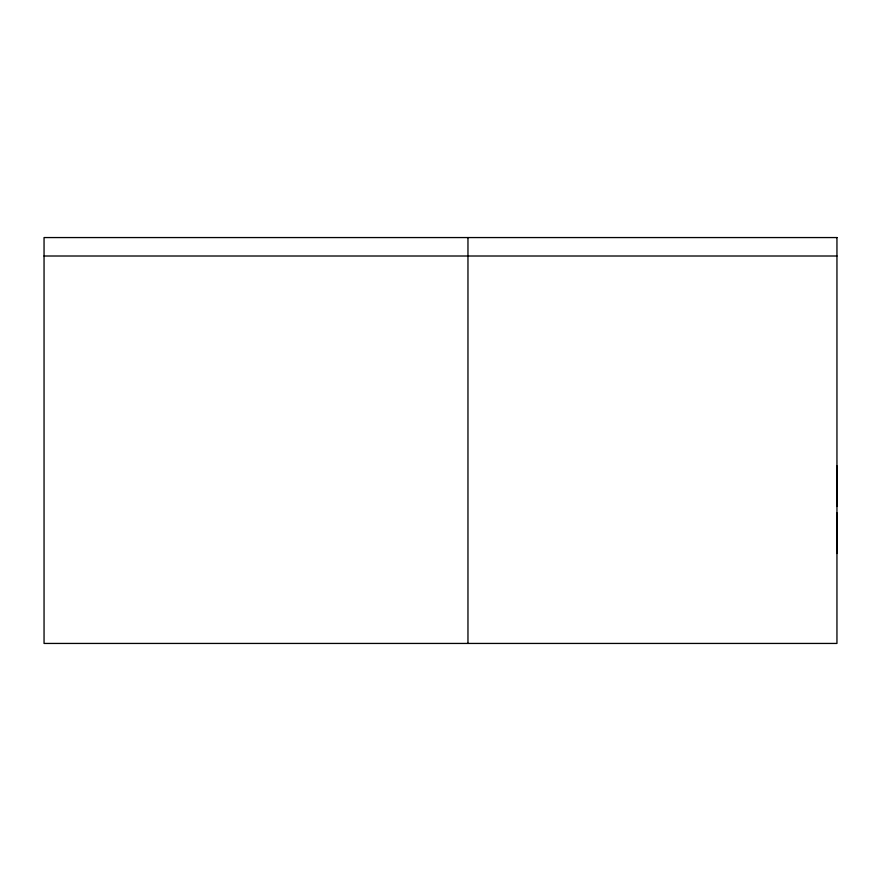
<?xml version="1.0" encoding="UTF-8"?>
<svg xmlns="http://www.w3.org/2000/svg" width="881" height="881" viewBox="0 0 881 881"><rect width="100%" height="100%" fill="white"/><g stroke="black" fill="none" stroke-linecap="round" stroke-linejoin="round"><path stroke-width="1.32" d="M836.95 553.499L836.95 512.874M836.95 506.498L836.95 465.873M44.05 256.008L836.95 256.008M467.965 237.562L467.965 643.438M836.95 237.562L44.05 237.562L44.05 643.438L836.95 643.438L836.95 237.562"/></g></svg>
